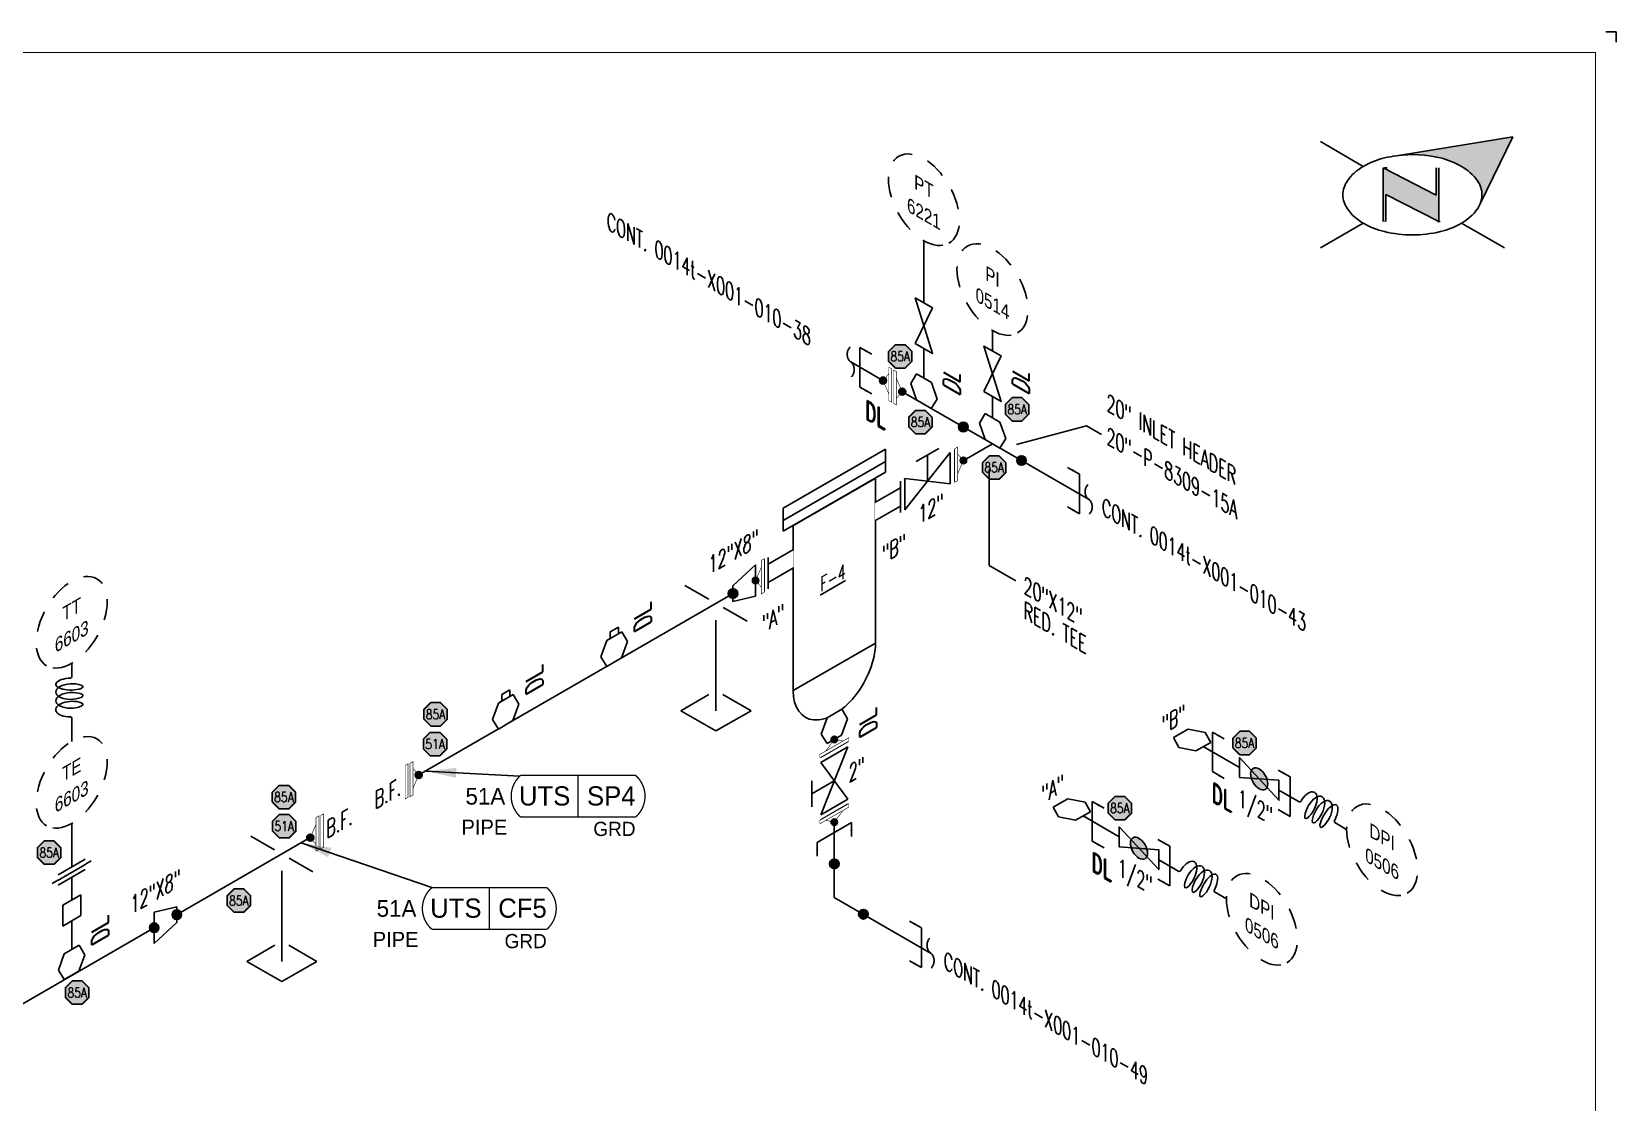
# Model space of a CAD drawing. Header units: inches. Extents: x 0 to 17.2, y 0 to 11.2.
# Drawn here: x 7.77 to 17.25, y 4.84 to 11.25 of the extents above; entities that cross this region are included whole.
import ezdxf
from ezdxf.enums import TextEntityAlignment as Align

# ---------------------------------------------------------------- set-up
doc = ezdxf.new("R2010")
doc.units = ezdxf.units.IN
doc.header["$MEASUREMENT"] = 0
doc.linetypes.add('HIDDEN2', pattern=[0.1875, 0.125, -0.0625])
for name, color, linetype in [('3', 1, 'Continuous'), ('BORDER', 3, 'Continuous'), ('COMP', 1, 'Continuous'), ('Continuation', 7, 'Continuous'), ('DL', 20, 'Continuous'), ('EQUIP', 131, 'Continuous'), ('FITTINGS', 4, 'Continuous'), ('PART_PCML', 7, 'Continuous'), ('PART_SelectedCML_UT', 132, 'Continuous'), ('PIPE-ANNO', 150, 'HIDDEN2'), ('TEXT', 7, 'Continuous'), ('UNAS.PIPE', 251, 'Continuous'), ('WELD POINTS', 41, 'Continuous'), ('Welds', 7, 'Continuous')]:
    doc.layers.add(name, color=color, linetype=linetype)
doc.layers.add('PIPE', color=7, linetype='Continuous', lineweight=30)
doc.styles.add('CMLPAS', font='')
doc.styles.add('ISO30', font='simplex.shx', dxfattribs={"width": 0.85, "oblique": 30, "height": 0.075})
doc.styles.add('ISO330', font='romand.shx', dxfattribs={"width": 0.85, "height": 0.05})
doc.styles.add('PART_Standard', font='romans', dxfattribs={"width": 0.8, "height": 0.09})
doc.styles.add('Richmond', font='arial.ttf')
doc.styles.add('SIMPLEX', font='ROMANS')
doc.styles.get("Standard").update_dxf_attribs({"font": 'arial.ttf'})
doc.styles.get('CMLPAS').set_extended_font_data('Cordia New')
doc.dimstyles.new('Richmond', dxfattribs={"dimtxt": 0.18, "dimasz": 0.18, "dimexe": 0.18, "dimexo": 0.0625, "dimgap": 0.09, "dimtad": 0, "dimtih": 1, "dimtoh": 1, "dimdec": 4, "dimzin": 0, "dimdsep": 46, "dimtxsty": 'Richmond', "dimcen": 0.09, "dimadec": 0, "dimazin": 0, "dimtfac": 1, "dimtdec": 4, "dimtofl": 0, "dimtmove": 0, "dimatfit": 3, "dimfxl": 1, "dimtolj": 1, "dimtzin": 0, "dimarcsym": 0})
doc.dimstyles.get("Standard").update_dxf_attribs({"dimtxt": 0.18, "dimasz": 0.18, "dimexe": 0.18, "dimexo": 0.0625, "dimgap": 0.09, "dimtad": 0, "dimtih": 1, "dimtoh": 1, "dimdec": 4, "dimzin": 0, "dimdsep": 46, "dimtxsty": 'Standard', "dimcen": 0.09, "dimadec": 0, "dimazin": 0, "dimtfac": 1, "dimtdec": 4, "dimtofl": 0, "dimtmove": 0, "dimatfit": 3, "dimfxl": 1, "dimtolj": 1, "dimtzin": 0, "dimarcsym": 0})

# ---------------------------------------------------------------- blocks, each defined once
blk = doc.blocks.new('north2')
at = {"layer": 'BORDER'}
for points in [[(-0.706, -0.7673, -0.156851), (-0.679, -0.8512, -0.095667), (-0.6893, -0.9048), (-0.4945, -0.5044), (-1.1905, -0.6173, -0.092194), (-0.9281, -0.6306, -0.072341), (-0.8009, -0.6813, -0.106617)], [(-0.9381, -1.0109), (-0.9364, -1.0092), (-0.9364, -0.6907), (-0.9524, -0.6907), (-0.9524, -0.8533), (-1.2701, -0.6907), (-1.2701, -0.7067), (-1.2701, -1.0118), (-1.254, -1.0118), (-1.254, -0.8492)]]:
    blk.add_hatch(color=7, dxfattribs=at).paths.add_polyline_path(points)
at = {"layer": 'BORDER', "color": 7}
for p, q in [((-1.3895, -0.6813), (-1.6462, -0.5331)), ((-0.4945, -0.5044), (-1.1905, -0.6173)), ((-0.4945, -0.5044), (-0.6893, -0.9048)), ((-1.2701, -0.6907), (-1.2701, -1.0118)), ((-0.9524, -0.8533), (-1.2701, -0.6907)), ((-1.2701, -0.7067), (-1.2701, -0.6907)), ((-1.262, -0.6907), (-1.246, -0.6907)), ((-0.9524, -0.6907), (-0.9524, -0.8533)), ((-0.9364, -0.6907), (-0.9364, -1.0118)), ((-0.9364, -1.0118), (-1.254, -0.8492)), ((-1.254, -0.8492), (-1.254, -1.0118)), ((-1.3895, -1.0211), (-1.6462, -1.1694)), ((-1.2603, -1.0109), (-1.262, -1.0092)), ((-0.9283, -1.0118), (-0.9444, -1.0118)), ((-0.8009, -1.0211), (-0.5441, -1.1694))]:
    blk.add_line(p, q, dxfattribs=at)
for centre, radius, start, end in [((-1.1517, -1.0932), 0.4756, 103.44948, 120), ((-1.0952, -1.3294), 0.7185, 97.62035, 103.44948), ((-1.0952, -1.3294), 0.7185, 76.55052, 97.62035), ((-1.0387, -1.0932), 0.4756, 60, 76.55052), ((-1.2376, -0.9443), 0.3037, 120, 144.34287), ((-0.9527, -0.9443), 0.3037, 35.65713, 60), ((-1.3674, -0.8512), 0.144, 144.34287, 180), ((-1.3674, -0.8512), 0.144, 180, 215.65713), ((-0.823, -0.8512), 0.144, 360, 35.65713), ((-0.823, -0.8512), 0.144, 337.57958, 360), ((-1.2376, -0.7582), 0.3037, 215.65713, 240), ((-0.9527, -0.7582), 0.3037, 300, 324.34287), ((-0.823, -0.8512), 0.144, 324.34287, 337.55468), ((-1.1517, -0.6093), 0.4756, 240, 256.55052), ((-1.0387, -0.6093), 0.4756, 283.44948, 300), ((-1.0952, -0.373), 0.7185, 256.55052, 270), ((-1.0952, -0.373), 0.7185, 270, 283.44948)]:
    blk.add_arc(centre, radius, start, end, dxfattribs=at)
blk = doc.blocks.new('A$C6804a2e5')
blk.add_blockref('north2', (0, 0))
blk = doc.blocks.new('A$C860dd1f6')
at = {"layer": 'PIPE'}
blk.add_blockref('A$C6804a2e5', (0, 0), dxfattribs=at)
blk = doc.blocks.new('Border')
at = {"layer": 'BORDER', "const_width": 0.005}
blk.add_lwpolyline([(0.25, 0.25), (17.25, 0.25), (17.25, 11.25), (0.25, 11.25)], close=True, dxfattribs=at)
blk = doc.blocks.new('AM9A04')
at = {"linetype": 'Continuous', "const_width": 0.01}
blk.add_lwpolyline([(0, -0.289), (0, 0.289), (-0.05, 0.318), (-0.05, -0.26)], close=True, dxfattribs=at)
at = {"const_width": 0.01}
blk.add_lwpolyline([(-0.05, -0.144), (-0.15, 0.087), (-0.05, 0.202)], dxfattribs=at)
blk = doc.blocks.new('A09')
at = {"layer": 'Welds'}
h = blk.add_hatch(color=256, dxfattribs=at)
h.dxf.hatch_style = 1
h.paths.add_polyline_path([(-0.03, 0, 1), (0.03, 0, 1)])
blk.add_circle((0, 0), 0.03, dxfattribs=at)
blk = doc.blocks.new('1_BREAK-PIPE_PIPE_00')
at = {"color": 0, "linetype": 'ByBlock', "lineweight": -2}
for centre, major_axis in [((-0.03, 0.092), (0, -0.101)), ((0.03, -0.092), (0, 0.101))]:
    blk.add_ellipse(centre, major_axis=major_axis, ratio=0.711978, start_param=0.427466, end_param=3.141593, dxfattribs=at)
blk = doc.blocks.new('1_Tilde_00')
at = {"layer": 'PIPE-ANNO', "xscale": -0.5000000000000001, "yscale": 0.5, "zscale": 0.5}
blk.add_blockref('1_BREAK-PIPE_PIPE_00', (0, 0), dxfattribs=at)
blk = doc.blocks.new('1_Cont_330')
at = {"layer": 'Continuation', "style": 'PART_Standard', "oblique": 330, "width": 0.8}
blk.add_attdef('CONT.', (0, 0), '', height=0.09, rotation=330, dxfattribs=at)
blk = doc.blocks.new('1_Text_330')
at = {"layer": 'TEXT', "style": 'PART_Standard', "oblique": 330, "width": 0.8}
blk.add_attdef('3/4"', (0, 0), '', height=0.09, rotation=330, dxfattribs=at)
blk = doc.blocks.new('FILTER_30')
for p, q in [((-0.3062, 0.455), (0.3062, 0.8086)), ((0.3062, 0.8086), (0.3062, 0.6715)), ((-0.3062, 0.3815), (0.3062, 0.7351)), ((-0.3062, 0.3179), (0.3062, 0.6715)), ((0.246, 0.6367), (0.246, -0.3526)), ((-0.3062, 0.455), (-0.3062, 0.3179)), ((-0.246, -0.6367), (-0.246, 0.3526)), ((0.246, -0.3526), (-0.246, -0.6367))]:
    blk.add_line(p, q)
at = {"extrusion": (0, 0, -1)}
blk.add_ellipse((0, -0.4947), major_axis=(0.174, 0.3013), ratio=0.57735, start_param=0.785398, end_param=3.926991, dxfattribs=at)
at = {"layer": 'PIPE-ANNO', "style": 'ISO30', "oblique": 30, "width": 0.85}
blk.add_attdef('ASSET_ID', (-0.1974, -0.1132), '', height=0.075, rotation=30, dxfattribs=at)
blk = doc.blocks.new('2_NOZZLE_FLANGE_EQUIPMENT_30')
blk.add_wipeout([(-0.1757, -0.0465), (-0.1757, -0.1564), (-0.0234, -0.0685), (-0.0234, -0.1073), (0, -0.0937), (0, 0.0937), (-0.0234, 0.0802), (-0.0234, 0.0414)])
at = {"color": 0, "linetype": 'ByBlock', "lineweight": -2}
for p, q in [((-0.0234, 0.0414), (-0.1757, -0.0465)), ((-0.0234, -0.1073), (-0.0234, 0.0802)), ((0, -0.0937), (0, 0.0937)), ((-0.0234, -0.0685), (-0.1757, -0.1564))]:
    blk.add_line(p, q, dxfattribs=at)
blk = doc.blocks.new('3_VALVE_FLANGE_GATE_30')
at = {"color": 0, "linetype": 'ByBlock', "lineweight": -2}
blk.add_wipeout([(-0.1624, -0.1875), (-0.1353, -0.1719), (0, 0), (0.1353, -0.0156), (0.1624, 0), (0.1624, 0.1875), (0.1353, 0.1719), (0, 0), (-0.1353, 0.0156), (-0.1624, 0)], dxfattribs=at)
for p, q in [((0.0677, 0.1953), (-0.0677, 0.1172)), ((0.1353, 0.1719), (-0.1353, -0.1719)), ((0, 0), (0, 0.1563)), ((0.1353, 0.1719), (0.1353, -0.0156)), ((0.1624, 0.1875), (0.1624, 0)), ((-0.1624, 0), (-0.1624, -0.1875)), ((-0.1353, 0.0156), (-0.1353, -0.1719)), ((0.1353, -0.0156), (-0.1353, 0.0156))]:
    blk.add_line(p, q, dxfattribs=at)
blk = doc.blocks.new('*U81')
blk.add_wipeout([(0.052, -0.03), (0.0173, -0.07), (0.0173, -0.1101), (0, -0.1001), (0, 0.1001), (0.0173, 0.0901), (0.0173, 0.05)]).dxf.layer = 'COMP'
at = {"layer": '3', "xscale": 0.65, "yscale": 0.65, "zscale": 0.65}
blk.add_blockref('A09', (0.052, -0.03), dxfattribs=at)
at = {"layer": 'COMP', "xscale": 0.3466300616258731, "yscale": 0.3466300616258731, "zscale": 0.3466300616258731, "rotation": 180}
blk.add_blockref('AM9A04', (0, 0), dxfattribs=at)
blk = doc.blocks.new('1_Text_30')
at = {"layer": 'TEXT', "style": 'PART_Standard', "oblique": 30, "width": 0.8}
blk.add_attdef('TEXT', (0, 0), '', height=0.09, rotation=30, dxfattribs=at)
blk = doc.blocks.new('2_REDUCER_THREAD_CONCENTRIC_30')
at = {"color": 0, "linetype": 'ByBlock', "lineweight": -2}
blk.add_wipeout([(0.0677, 0.0859), (-0.0677, 0.0547), (-0.0677, -0.1328), (0.0677, -0.0078)], dxfattribs=at)
for p, q in [((0.0677, 0.0859), (-0.0677, 0.0547)), ((-0.0677, -0.1328), (-0.0677, 0.0547)), ((0.0677, -0.0078), (0.0677, 0.0859)), ((0.0677, -0.0078), (-0.0677, -0.1328))]:
    blk.add_line(p, q, dxfattribs=at)
blk = doc.blocks.new('2_WELD_SINGLE_00')
at = {"linetype": 'ByBlock', "lineweight": -2}
h = blk.add_hatch(color=0, dxfattribs=at)
edge = h.paths.add_edge_path()
edge.add_arc((0, 0), 0.0286, 0, 360)
at = {"color": 0, "linetype": 'ByBlock', "lineweight": -2}
blk.add_circle((0, 0), 0.0286, dxfattribs=at)
blk = doc.blocks.new('4_SUPPORT_I-BEAM_30')
at = {"color": 0, "linetype": 'ByBlock', "lineweight": -2}
for p, q in [((-0.0435, 0.0251), (-0.1857, 0.1072)), ((0.1857, -0.1072), (0.0435, -0.0251))]:
    blk.add_line(p, q, dxfattribs=at)
blk = doc.blocks.new('4_SUPPORT_PLATE_00')
at = {"color": 0, "linetype": 'ByBlock', "lineweight": -2}
for p, q in [((0, -0.1), (0, -0.6425)), ((-0.2097, -0.6425), (-0.042, -0.5457)), ((0.0407, -0.5449), (0.2097, -0.6425)), ((-0.2097, -0.6425), (0, -0.7636)), ((0, -0.7636), (0.2097, -0.6425))]:
    blk.add_line(p, q, dxfattribs=at)
blk = doc.blocks.new('2_PLUG_PIPE_30')
at = {"color": 0, "linetype": 'ByBlock', "lineweight": -2}
blk.add_wipeout([(0, 0.0231), (0, -0.0231), (0.0551, -0.0133), (0.0551, 0.0037), (0.0903, 0.0241), (0.0903, 0.0802), (0.0551, 0.0599), (0.0551, 0.0769)], dxfattribs=at)
for p, q in [((0.0551, 0.0769), (0, 0.0231)), ((0, 0.0231), (0, -0.0231)), ((0.0903, 0.0802), (0.0551, 0.0599)), ((0.0551, 0.0769), (0.0551, -0.0133)), ((0.0551, 0.0037), (0.0903, 0.0241)), ((0.0903, 0.0241), (0.0903, 0.0802)), ((0, -0.0231), (0.0551, -0.0133))]:
    blk.add_line(p, q, dxfattribs=at)
blk = doc.blocks.new('*U90')
blk.add_wipeout([(-0.0436, 0.0252), (-0.079, 0.1231), (-0.0454, 0.1812), (0.0436, 0.1298), (0.079, 0.0319), (0.0436, -0.0252)])
at = {"layer": 'FITTINGS', "linetype": 'Continuous'}
for p, q in [((-0.079, 0.1231), (-0.0454, 0.1812)), ((-0.0436, 0.0252), (-0.079, 0.1231)), ((0.0436, 0.1298), (-0.0454, 0.1812)), ((0.079, 0.0319), (0.0436, 0.1298)), ((0.0436, -0.0252), (-0.0436, 0.0252)), ((0.079, 0.0319), (0.0436, -0.0252))]:
    blk.add_line(p, q, dxfattribs=at)
blk = doc.blocks.new('DL_Vert_330')
at = {"layer": 'DL', "style": 'ISO30', "oblique": 330, "width": 0.85}
blk.add_text('DL', height=0.1, rotation=90, dxfattribs=at).set_placement((0, 0))
blk = doc.blocks.new('2_COUPLING_THREAD_PIPE_30')
at = {"color": 0, "linetype": 'ByBlock', "lineweight": -2}
blk.add_wipeout([(-0.0541, 0.0313), (-0.0541, -0.0937), (0.0541, -0.0313), (0.0541, 0.0937)], dxfattribs=at)
for p, q in [((0.0541, 0.0937), (-0.0541, 0.0313)), ((-0.0541, 0.0313), (-0.0541, -0.0937)), ((0.0541, -0.0313), (0.0541, 0.0937)), ((-0.0541, -0.0937), (0.0541, -0.0313))]:
    blk.add_line(p, q, dxfattribs=at)
blk = doc.blocks.new('2_UNION_THREAD_30')
at = {"color": 0, "linetype": 'ByBlock', "lineweight": -2}
blk.add_wipeout([(-0.0271, -0.1094), (0.0271, -0.0781), (0.0271, 0.1094), (-0.0271, 0.0781)], dxfattribs=at)
for p, q in [((0, 0.1345), (0, -0.1345)), ((0.0271, 0.1094), (0.0271, -0.0781)), ((-0.0271, 0.0781), (-0.0271, -0.1094))]:
    blk.add_line(p, q, dxfattribs=at)
blk = doc.blocks.new('1_ID-BUBBLE_INSTRUMENT_30')
at = {"color": 0, "linetype": 'ByBlock', "lineweight": -2}
blk.add_ellipse((0, 0), major_axis=(-0.1502, -0.2601), ratio=0.57735, dxfattribs=at)
at = {"color": 0, "linetype": 'ByBlock', "lineweight": -2, "oblique": 30}
for tag, p in [('INST.TYPE', (-0.0187, 0.067)), ('NUM', (-0.0187, -0.0943))]:
    blk.add_attdef(tag, text='', height=0.075, rotation=30, dxfattribs=at).set_placement(p, align=Align.MIDDLE_CENTER)
blk = doc.blocks.new('3-Loop')
at = {"layer": 'PIPE', "ltscale": 0.5}
for points in [[(-0.4677, 0), (-0.3865, 0)], [(-0.1397, 0), (0, 0)]]:
    blk.add_lwpolyline(points, dxfattribs=at)
for centre, major_axis, ratio, start_param, end_param in [((-0.3432, -0.0009), (0.0023, -0.0946), 0.379153, 4.759988, 8.496899), ((-0.2982, -0.0017), (-0.0037, 0.0937), 0.498281, 0.882377, 5.362584), ((-0.2457, -0.0017), (-0.0037, 0.0937), 0.498281, 0.882377, 5.362568), ((-0.193, -0.0017), (-0.0037, 0.0937), 0.498281, 0.882377, 4.632135)]:
    blk.add_ellipse(centre, major_axis=major_axis, ratio=ratio, start_param=start_param, end_param=end_param, dxfattribs=at)
at = {"layer": 'PIPE'}
for points in [[(-0.3791, -0.0064), (-0.3793, 0), (-0.3865, 0), (-0.3865, 0)], [(-0.3159, 0.0565), (-0.3266, 0.0807), (-0.3367, 0.0564), (-0.3367, 0.0564)], [(-0.2633, 0.0565), (-0.2741, 0.0807), (-0.2841, 0.0564), (-0.2841, 0.0564)], [(-0.2107, 0.0565), (-0.2214, 0.0807), (-0.2314, 0.0564), (-0.2314, 0.0564)], [(-0.1397, 0), (-0.1462, 0), (-0.1461, -0.0074), (-0.1461, -0.0074)]]:
    blk.add_open_spline(points, degree=3, dxfattribs=at)
blk = doc.blocks.new('1_Cont_30')
at = {"layer": 'Continuation', "style": 'PART_Standard', "oblique": 30, "width": 0.8}
blk.add_attdef('CONT', (0, 0), '', height=0.09, rotation=30, dxfattribs=at)
blk = doc.blocks.new('*U102')
blk.add_wipeout([(-0.0439, 0.0247), (-0.1462, 0.0051), (-0.179, -0.0534), (-0.0894, -0.1037), (0.0129, -0.0842), (0.0439, -0.0247)])
at = {"layer": 'FITTINGS', "linetype": 'Continuous'}
for p, q in [((-0.1462, 0.0051), (-0.179, -0.0534)), ((-0.0439, 0.0247), (-0.1462, 0.0051)), ((0.0439, -0.0247), (-0.0439, 0.0247)), ((-0.0894, -0.1037), (-0.179, -0.0534)), ((0.0129, -0.0842), (-0.0894, -0.1037)), ((0.0129, -0.0842), (0.0439, -0.0247))]:
    blk.add_line(p, q, dxfattribs=at)
blk = doc.blocks.new('*U95')
blk.add_wipeout([(0.0515, -0.1067), (-0.0515, -0.1661), (0, 0), (-0.0515, 0.1067), (0.0515, 0.1661), (0, 0)]).dxf.layer = 'FITTINGS'
at = {"layer": 'FITTINGS'}
blk.add_lwpolyline([(0.0515, -0.1067), (-0.0515, 0.1067), (0.0515, 0.1661), (-0.0515, -0.1661)], close=True, dxfattribs=at)
blk = doc.blocks.new('1_ID-BUBBLE_INSTRUMENT_330')
at = {"color": 0, "linetype": 'ByBlock', "lineweight": -2, "extrusion": (0, 0, -1)}
blk.add_ellipse((0, 0), major_axis=(0.1502, -0.2601), ratio=0.57735, dxfattribs=at)
at = {"color": 0, "linetype": 'ByBlock', "lineweight": -2, "oblique": 330}
for tag, p in [('INST.TYPE', (0.0187, 0.067)), ('NUM', (0.0187, -0.0943))]:
    blk.add_attdef(tag, text='', height=0.075, rotation=330, dxfattribs=at).set_placement(p, align=Align.MIDDLE_CENTER)
blk = doc.blocks.new('DL_330')
at = {"layer": 'DL', "style": 'ISO330', "oblique": 330, "width": 0.85}
blk.add_text('DL', height=0.1, rotation=330, dxfattribs=at).set_placement((0, 0))
blk = doc.blocks.new('*U105')
at = {"layer": 'WELD POINTS'}
for p, rotation in [((-0.1741, 0.1003), 330.0506278220547), ((0.1739, -0.1005), 59.96776953334248)]:
    blk.add_blockref('2_WELD_SINGLE_00', p, dxfattribs=dict(at, rotation=rotation))
blk = doc.blocks.new('*U117')
blk.add_wipeout([(0.0433, 0.0257), (0.0775, 0.124), (0.0433, 0.1817), (-0.0451, 0.1293), (-0.0793, 0.0309), (-0.0433, -0.0257)])
at = {"layer": 'FITTINGS', "linetype": 'Continuous'}
for p, q in [((-0.0793, 0.0309), (-0.0451, 0.1293)), ((-0.0451, 0.1293), (0.0433, 0.1817)), ((0.0775, 0.124), (0.0433, 0.1817)), ((0.0433, 0.0257), (0.0775, 0.124)), ((-0.0793, 0.0309), (-0.0433, -0.0257)), ((-0.0433, -0.0257), (0.0433, 0.0257))]:
    blk.add_line(p, q, dxfattribs=at)
blk = doc.blocks.new('*U118')
blk.add_wipeout([(-0.0515, -0.1067), (0.0515, -0.1661), (0, 0), (0.0515, 0.1067), (-0.0515, 0.1661), (0, 0)]).dxf.layer = 'FITTINGS'
at = {"layer": 'FITTINGS'}
blk.add_lwpolyline([(-0.0515, -0.1067), (0.0515, 0.1067), (-0.0515, 0.1661), (0.0515, -0.1661)], close=True, dxfattribs=at)
blk = doc.blocks.new('DL_Vert_30')
at = {"layer": 'DL', "style": 'ISO30', "oblique": 30, "width": 0.85}
blk.add_text('DL', height=0.1, rotation=90, dxfattribs=at).set_placement((0, 0))
blk = doc.blocks.new('PART_PCML')
blk.add_hatch(color=0).paths.add_polyline_path([(-0.0699, -0.029), (-0.029, -0.0699), (0.029, -0.0699), (0.0699, -0.029), (0.0699, 0.029), (0.029, 0.0699), (-0.029, 0.0699), (-0.0699, 0.029)])
at = {"color": 7, "const_width": 0.009}
blk.add_lwpolyline([(-0.0699, 0.029), (-0.029, 0.0699), (0.029, 0.0699), (0.0699, 0.029), (0.0699, -0.029), (0.029, -0.0699), (-0.029, -0.0699), (-0.0699, -0.029), (-0.0699, 0.029), (-0.029, 0.0699)], dxfattribs=at)
at = {"color": 18, "true_color": 0x000000}
blk.add_lwpolyline([(-0.029, 0.0699), (-0.0699, 0.029), (-0.0699, -0.029), (-0.029, -0.0699), (0.029, -0.0699), (0.0699, -0.029), (0.0699, 0.029), (0.029, 0.0699)], close=True, dxfattribs=at)
at = {"color": 7, "true_color": 0xffffff, "style": 'SIMPLEX', "width": 0.8, "flags": 1}
for tag, p in [('CIRCUIT', (-0.0939, 0.0889)), ('DM', (-0.0527, -0.1332)), ('TYPE', (-0.0749, -0.2043))]:
    blk.add_attdef(tag, p, '', height=0.0586, dxfattribs=at)
at = {"color": 7, "true_color": 0xffffff, "style": 'SIMPLEX', "width": 0.8}
blk.add_attdef('DMDISP', text='', height=0.0586, dxfattribs=at).set_placement((0, 0), align=Align.MIDDLE_CENTER)
blk = doc.blocks.new('CMLPAS')
at = {"const_width": 0.008}
blk.add_lwpolyline([(0.0625, 0.125, 0.454441), (0.0625, -0.125), (0.75, -0.125, 0.454441), (0.75, 0.125)], format="xyb", close=True, dxfattribs=at)
blk.add_lwpolyline([(0.4063, -0.125), (0.4063, 0.125)], dxfattribs=at)
at = {"style": 'CMLPAS', "flags": 1}
for tag, p in [('STATE', (0.75, 0.6229)), ('DL', (0.75, 0.4817)), ('CIRCUIT', (0.75, 0.3405)), ('SUBSINTERVAL(MONTHS)', (-0.0251, -0.3355)), ('OLD_ID', (0.75, -0.3366)), ('OLD_NDE', (0.75, -0.4778)), ('OLD_ENTY', (0.7411, -0.6357)), ('SIZE', (0.7473, -0.7611)), ('SPEC', (0.7473, -0.9022)), ('JUSTIFY', (0.7473, -1.0434)), ('COMMENTS', (0.7473, -1.1846)), ('OLD_ASSET', (0.75, -1.3262)), ('SCHED', (0.7371, -1.4689)), ('NOM_THICK', (0.7521, -1.6102)), ('CORR_ALLOW', (0.763, -1.7453)), ('TML_STATUS', (0.7723, -1.8777)), ('FLOW_ORDER', (0.7785, -2.1301))]:
    blk.add_attdef(tag, text='', height=0.1, dxfattribs=at).set_placement(p, align=Align.MIDDLE_RIGHT)
at = {"style": 'CMLPAS'}
for tag, height, p in [('CHILD', 0.25, (0.75, 0.269)), ('###', 0.115, (0.75, 0.002)), ('ACCESS', 0.085, (0.75, -0.1954))]:
    blk.add_attdef(tag, text='', height=height, dxfattribs=at).set_placement(p, align=Align.MIDDLE_RIGHT)
at = {"color": 152, "style": 'CMLPAS'}
for tag, height, p in [('SPECIAL', 0.085, (0.4055, 0.1897)), ('DM-TYPE', 0.1, (-0.03, 0)), ('COMP', 0.09, (-0.0174, -0.185))]:
    blk.add_attdef(tag, text='', height=height, dxfattribs=at).set_placement(p, align=Align.MIDDLE_RIGHT)
at = {"style": 'CMLPAS'}
blk.add_attdef('NDE', text='', height=0.115, dxfattribs=at).set_placement((0.206, 0.002), align=Align.MIDDLE_CENTER)
blk = doc.blocks.new('*U89')
at = {"color": 20, "linetype": 'ByBlock', "ltscale": 0.7}
blk.add_line((-0.0541, 0.1498), (-0.0541, -0.0873), dxfattribs=at)
for points in [[(-0.1257, 0.191), (-0.0541, 0.1498)], [(-0.1257, -0.0459), (-0.0541, -0.0873)]]:
    blk.add_leader(points, dimstyle='Richmond', override={"dimasz": 0.04, "dimgap": 0.09, "dimtad": 0}, dxfattribs=at)
blk = doc.blocks.new('*U103')
at = {"color": 20, "linetype": 'ByBlock', "ltscale": 0.7}
blk.add_line((0.0541, -0.1498), (0.0541, 0.0873), dxfattribs=at)
for points in [[(0.1257, 0.0459), (0.0541, 0.0873)], [(0.1257, -0.1911), (0.0541, -0.1498)]]:
    blk.add_leader(points, dimstyle='Richmond', override={"dimasz": 0.04, "dimgap": 0.09, "dimtad": 0}, dxfattribs=at)
blk = doc.blocks.new('*U112')
at = {"color": 20, "linetype": 'ByBlock', "ltscale": 0.7}
blk.add_line((0.1026, 0.1218), (-0.1026, 0.0032), dxfattribs=at)
for points in [[(0.1026, 0.2043), (0.1026, 0.1218)], [(-0.1026, 0.0859), (-0.1026, 0.0032)]]:
    blk.add_leader(points, dimstyle='Richmond', override={"dimasz": 0.04, "dimgap": 0.09, "dimtad": 0}, dxfattribs=at)

msp = doc.modelspace()

# ---------------------------------------------------------------- linework, layer by layer
for p, q in [((17.1875, 11.25), (17.25, 11.25)), ((17.25, 11.25), (17.25, 11.1875))]:
    msp.add_line(p, q)
at = {"layer": 'COMP', "linetype": 'Continuous', "const_width": 0.00347}
for points in [[(10.0188, 6.8682), (10.0188, 6.6681), (10.0015, 6.6581), (10.0015, 6.8582)], [(9.4965, 6.3594), (9.4965, 6.5595), (9.5138, 6.5695), (9.5138, 6.3694)]]:
    msp.add_lwpolyline(points, close=True, dxfattribs=at)
at = {"layer": 'PIPE'}
for p, q in [((13.1059, 9.0203), (13.1059, 9.999)), ((13.5162, 8.7838), (13.5162, 9.4616)), ((13.6901, 8.6832), (12.9178, 9.1289)), ((13.5162, 8.7838), (10.0824, 6.8013)), ((12.5698, 7.0923), (12.5698, 6.5793)), ((9.433, 6.4263), (4.1501, 3.3763))]:
    msp.add_line(p, q, dxfattribs=at)
at = {"layer": 'UNAS.PIPE'}
for p, q in [((12.9178, 9.1289), (12.6679, 9.2732)), ((14.092, 8.4513), (13.6901, 8.6832)), ((12.5698, 6.0683), (12.5698, 6.2692)), ((13.1457, 5.7359), (12.5698, 6.0683))]:
    msp.add_line(p, q, dxfattribs=at)
for points in [[(13.6606, 8.7799), (14.0784, 8.8919), (14.1685, 8.8398)], [(13.4964, 8.6296), (13.4964, 8.0557), (13.6557, 7.9638)]]:
    msp.add_lwpolyline(points, dxfattribs=at)

# ---------------------------------------------------------------- block references
at = {"rotation": 180}
msp.add_blockref('1_Tilde_00', (12.6679, 9.2732), dxfattribs=at)
for name, p in [('DL_Vert_30', (13.7369, 9.07)), ('1_Tilde_00', (14.092, 8.4513)), ('1_Tilde_00', (13.1457, 5.7359))]:
    msp.add_blockref(name, p)
at = {"layer": 'BORDER'}
for name, p in [('Border', (-0.125, -0.125)), ('A$C860dd1f6', (17.125, 11.125))]:
    msp.add_blockref(name, p, dxfattribs=at)
at = {"layer": 'COMP', "xscale": -0.3466300616258731, "yscale": 0.3466300616258731, "zscale": 0.3466300616258731}
msp.add_blockref('AM9A04', (10.0304, 6.7713), dxfattribs=at)
at = {"layer": 'COMP', "xscale": -0.3466300616258731, "yscale": 0.3466300616258731, "zscale": 0.3466300616258731, "rotation": 180}
msp.add_blockref('AM9A04', (9.485, 6.4564), dxfattribs=at)
at = {"layer": 'Continuation'}
for name, p, values in [('1_Cont_330', (11.208, 10.0709), {'CONT.': 'CONT. 0014t-X001-010-38'}), ('1_Cont_330', (14.1717, 8.3598), {'CONT.': 'CONT. 0014t-X001-010-43'}), ('1_Cont_30', (12.8564, 8.0637), {'CONT': '"B"'}), ('1_Cont_30', (12.1368, 7.6482), {'CONT': '"A"'}), ('1_Cont_30', (14.5294, 7.0426), {'CONT': '"B"'}), ('1_Cont_30', (13.8098, 6.6271), {'CONT': '"A"'}), ('1_Cont_330', (13.2253, 5.6444), {'CONT.': 'CONT. 0014t-X001-010-49'})]:
    msp.add_blockref(name, p, dxfattribs=at).add_auto_attribs(values)
at = {"layer": 'DL', "rotation": 180}
msp.add_blockref('*U89', (12.6679, 9.2732), dxfattribs=at)
at = {"layer": 'DL'}
for p in [(14.092, 8.4513), (13.1457, 5.7359)]:
    msp.add_blockref('*U89', p, dxfattribs=at)
at = {"layer": 'FITTINGS'}
for name, p in [('4_SUPPORT_PLATE_00', (11.8615, 7.8285)), ('4_SUPPORT_I-BEAM_30', (9.2634, 6.3285)), ('4_SUPPORT_PLATE_00', (9.2634, 6.3285))]:
    msp.add_blockref(name, p, dxfattribs=at)
at = {"layer": 'PART_PCML', "color": 13}
for p in [(10.1833, 7.1644), (9.2759, 6.6688), (9.006, 6.0496)]:
    msp.add_blockref('PART_PCML', p, dxfattribs=at).add_auto_attribs({'DMDISP': '85A'})
at = {"layer": 'PART_PCML', "color": 96}
for p in [(10.18, 6.9864), (9.2776, 6.4948)]:
    msp.add_blockref('PART_PCML', p, dxfattribs=at).add_auto_attribs({'DMDISP': '51A'})
at = {"layer": 'PART_SelectedCML_UT'}
for p, values in [((10.6301, 6.6741), {'###': 'SP4', 'NDE': 'UTS', 'DM-TYPE': '51A', 'COMP': 'PIPE', 'ACCESS': 'GRD'}), ((10.0986, 6.0025), {'###': 'CF5', 'NDE': 'UTS', 'DM-TYPE': '51A', 'COMP': 'PIPE', 'ACCESS': 'GRD'})]:
    msp.add_blockref('CMLPAS', p, dxfattribs=at).add_auto_attribs(values)
at = {"layer": 'PIPE', "ltscale": 0.5, "rotation": 269.9999999999999}
msp.add_blockref('3-Loop', (8.0056, 7.0024), dxfattribs=at)
at = {"layer": 'PIPE-ANNO'}
for name, p, values in [('1_ID-BUBBLE_INSTRUMENT_330', (13.1059, 10.2442), {'INST.TYPE': 'PT', 'NUM': '6221'}), ('1_ID-BUBBLE_INSTRUMENT_30', (8.0056, 7.7154), {'INST.TYPE': 'TT', 'NUM': '6603'}), ('1_ID-BUBBLE_INSTRUMENT_30', (8.0056, 6.7572), {'INST.TYPE': 'TE', 'NUM': '6603'}), ('1_ID-BUBBLE_INSTRUMENT_330', (15.8483, 6.3535), {'INST.TYPE': 'DPI', 'NUM': '0506'}), ('1_ID-BUBBLE_INSTRUMENT_330', (15.1287, 5.938), {'INST.TYPE': 'DPI', 'NUM': '0506'})]:
    msp.add_blockref(name, p, dxfattribs=at).add_auto_attribs(values)
at = {"layer": 'TEXT'}
for name, p, values in [('1_Text_330', (14.1994, 8.9835), {'3/4"': '20" INLET HEADER'}), ('1_Text_330', (14.1994, 8.7835), {'3/4"': '20"-P-8309-15A'}), ('1_Text_330', (13.7028, 7.8907), {'3/4"': '20"X12"'}), ('1_Text_330', (13.7028, 7.7407), {'3/4"': 'RED. TEE'}), ('1_Text_30', (9.8199, 6.5954), {'TEXT': 'B.F.'}), ('1_Text_30', (9.53, 6.42), {'TEXT': 'B.F.'})]:
    msp.add_blockref(name, p, dxfattribs=at).add_auto_attribs(values)
at = {"layer": 'UNAS.PIPE', "xscale": -1}
for p, rotation in [((12.5698, 6.2692), 180), ((12.7437, 5.9679), 329.9999999999999)]:
    msp.add_blockref('2_WELD_SINGLE_00', p, dxfattribs=dict(at, rotation=rotation))
at = {"layer": 'Welds', "xscale": 0.7, "yscale": 0.7, "zscale": 0.7, "rotation": 180}
msp.add_blockref('A09', (10.0824, 6.8013), dxfattribs=at)
at = {"layer": 'Welds', "xscale": 0.7, "yscale": 0.7, "zscale": 0.7}
msp.add_blockref('A09', (9.433, 6.4263), dxfattribs=at)

# ---------------------------------------------------------------- leaders
at = {"layer": 'PART_SelectedCML_UT'}
for points in [[(10.1266, 6.8241), (10.6868, 6.7938)], [(9.3798, 6.3956), (10.1611, 6.1275)]]:
    msp.add_leader(points, dimstyle='Standard', dxfattribs=at)

# ---------------------------------------------------------------- next in the draw order: block references
at = {"layer": 'FITTINGS'}
for name, p in [('*U118', (13.1059, 9.4905)), ('*U118', (13.5162, 9.2023)), ('2_REDUCER_THREAD_CONCENTRIC_30', (8.5669, 5.9263))]:
    msp.add_blockref(name, p, dxfattribs=at)
at = {"layer": 'FITTINGS', "xscale": -1, "yscale": -1}
msp.add_blockref('2_REDUCER_THREAD_CONCENTRIC_30', (12.031, 7.9263), dxfattribs=at)
at = {"layer": 'FITTINGS', "yscale": -1}
for name, p, rotation in [('2_PLUG_PIPE_30', (11.2532, 7.5686), 119.9999999999999), ('2_PLUG_PIPE_30', (10.6036, 7.1936), 119.9999999999999), ('3_VALVE_FLANGE_GATE_30', (12.5698, 6.7668), 299.9999999999999)]:
    msp.add_blockref(name, p, dxfattribs=dict(at, rotation=rotation))
at = {"layer": 'PIPE', "xscale": -1}
for name, p in [('*U102', (14.6439, 7.0499)), ('*U102', (13.9243, 6.6344)), ('*U90', (8.0047, 5.6017))]:
    msp.add_blockref(name, p, dxfattribs=at)

# ---------------------------------------------------------------- next in the draw order: wipeouts: each hides what was drawn before it
for points, layer in [([(12.9413, 9.0156), (12.9413, 9.0557), (12.9759, 9.0957), (12.9413, 9.1757), (12.9413, 9.2158), (12.8956, 9.2421), (12.8956, 9.2021), (12.8609, 9.1621), (12.8956, 9.082), (12.8956, 9.042)], 'COMP'), ([(12.3237, 8.2954), (12.3237, 7.306), (12.8158, 7.5901), (12.8158, 8.5795)], 'EQUIP')]:
    msp.add_wipeout(points).dxf.layer = layer

# ---------------------------------------------------------------- next in the draw order: hatches: boundary and pattern name
at = {"layer": 'UNAS.PIPE'}
h = msp.add_hatch(color=256, dxfattribs=at)
h.dxf.hatch_style = 1
h.paths.add_polyline_path([(12.8819, 9.1621, 1), (12.8399, 9.1621, 1)])

# ---------------------------------------------------------------- next in the draw order: linework, layer by layer
at = {"layer": 'PIPE'}
for p, q in [((14.7782, 6.9713), (14.9947, 6.8463)), ((14.0586, 6.5559), (14.2751, 6.4309)), ((8.0056, 5.7572), (8.0056, 6.512)), ((12.5698, 6.2692), (12.5698, 6.5192))]:
    msp.add_line(p, q, dxfattribs=at)
at = {"layer": 'UNAS.PIPE', "const_width": 0.003}
msp.add_lwpolyline([(12.8956, 9.082), (12.8609, 9.1621), (12.8956, 9.2021)], dxfattribs=at)
at = {"layer": 'UNAS.PIPE', "linetype": 'Continuous', "const_width": 0.003}
msp.add_lwpolyline([(12.9129, 9.2321), (12.8956, 9.2421), (12.8956, 9.042), (12.9129, 9.032)], close=True, dxfattribs=at)
at = {"layer": 'UNAS.PIPE'}
msp.add_circle((12.8609, 9.1621), 0.021, dxfattribs=at)

# ---------------------------------------------------------------- next in the draw order: block references
for name, p in [('DL_330', (12.7539, 8.9344)), ('DL_Vert_330', (12.8223, 7.0708)), ('DL_Vert_330', (8.2265, 5.8274))]:
    msp.add_blockref(name, p)
at = {"layer": 'COMP', "xscale": 0.3466300616258731, "yscale": 0.3466300616258731, "zscale": 0.3466300616258731, "rotation": 180}
msp.add_blockref('AM9A04', (12.9239, 9.1257), dxfattribs=at)
at = {"layer": 'DL', "rotation": 180}
msp.add_blockref('*U112', (12.5698, 6.5192), dxfattribs=at)
at = {"layer": 'EQUIP'}
msp.add_blockref('FILTER_30', (12.5698, 7.9428), dxfattribs=at).add_auto_attribs({'ASSET_ID': '   %%UF-4'})
at = {"layer": 'PART_PCML', "color": 13}
msp.add_blockref('PART_PCML', (8.0382, 5.4988), dxfattribs=at).add_auto_attribs({'DMDISP': '85A'})
at = {"layer": 'PIPE', "xscale": -1}
for p in [(11.2522, 7.4767), (10.6027, 7.1017)]:
    msp.add_blockref('*U90', p, dxfattribs=at)
at = {"layer": 'PIPE-ANNO'}
msp.add_blockref('1_ID-BUBBLE_INSTRUMENT_330', (13.5162, 9.7068), dxfattribs=at).add_auto_attribs({'INST.TYPE': 'PI', 'NUM': '0514'})
at = {"layer": 'TEXT'}
for p, values in [((12.6556, 6.7547), {'TEXT': '2"'}), ((8.3586, 5.966), {'TEXT': '12"X8"'})]:
    msp.add_blockref('1_Text_30', p, dxfattribs=at).add_auto_attribs(values)
at = {"layer": 'WELD POINTS'}
for p in [(11.9633, 7.8872), (8.6345, 5.9654), (8.4992, 5.8872)]:
    msp.add_blockref('2_WELD_SINGLE_00', p, dxfattribs=at)
at = {"layer": 'Welds', "xscale": 0.7, "yscale": 0.7, "zscale": 0.7, "rotation": 180}
msp.add_blockref('A09', (12.9759, 9.0957), dxfattribs=at)

# ---------------------------------------------------------------- next in the draw order: block references
for p in [(11.4741, 7.7024), (10.8245, 7.3274)]:
    msp.add_blockref('DL_Vert_330', p)
at = {"layer": 'COMP', "ltscale": 0.65, "rotation": 300.0000000000002}
msp.add_blockref('*U81', (12.5698, 6.5793), dxfattribs=at)
at = {"layer": 'FITTINGS'}
msp.add_blockref('2_NOZZLE_FLANGE_EQUIPMENT_30', (12.9889, 8.4793), dxfattribs=at)
at = {"layer": 'FITTINGS', "xscale": -1, "yscale": -1}
msp.add_blockref('2_NOZZLE_FLANGE_EQUIPMENT_30', (12.1506, 7.9954), dxfattribs=at)
at = {"layer": 'FITTINGS', "rotation": 240}
for p in [(15.1128, 6.7781), (14.3932, 6.3627)]:
    msp.add_blockref('*U95', p, dxfattribs=at)
at = {"layer": 'FITTINGS', "xscale": -1, "rotation": 299.9999999999999}
msp.add_blockref('2_COUPLING_THREAD_PIPE_30', (8.0056, 5.991), dxfattribs=at)
at = {"layer": 'PIPE', "xscale": -1}
for name, p in [('*U117', (13.1059, 9.0203)), ('*U90', (12.5698, 7.0143))]:
    msp.add_blockref(name, p, dxfattribs=at)

# ---------------------------------------------------------------- next in the draw order: hatches: boundary and pattern name
at = {"layer": 'FITTINGS'}
h = msp.add_hatch(color=256, dxfattribs=at)
h.dxf.hatch_style = 1
edge = h.paths.add_edge_path()
edge.add_ellipse((15.1128, 6.7781), major_axis=(0.0363, -0.0629), ratio=0.57735, start_angle=0, end_angle=360)
h = msp.add_hatch(color=256, dxfattribs=at)
h.dxf.hatch_style = 1
edge = h.paths.add_edge_path()
edge.add_ellipse((14.3932, 6.3627), major_axis=(0.0363, -0.0629), ratio=0.57735, start_angle=0, end_angle=360)

# ---------------------------------------------------------------- next in the draw order: linework, layer by layer
for centre in [(15.1128, 6.7781), (14.3932, 6.3627)]:
    msp.add_ellipse(centre, major_axis=(0.0363, -0.0629), ratio=0.57735, dxfattribs=at)

# ---------------------------------------------------------------- next in the draw order: block references
for name, p in [('DL_Vert_30', (13.3227, 9.064)), ('DL_330', (14.8279, 6.6454)), ('DL_330', (14.1083, 6.23))]:
    msp.add_blockref(name, p)
at = {"layer": 'COMP', "ltscale": 0.65, "xscale": -1}
msp.add_blockref('*U81', (12.1506, 7.9954), dxfattribs=at)
at = {"layer": 'COMP', "ltscale": 0.65, "rotation": 120.0000000000002}
msp.add_blockref('*U81', (12.5698, 6.9543), dxfattribs=at)
at = {"layer": 'DL'}
for name, p in [('*U103', (14.7782, 6.9713)), ('*U89', (15.3518, 6.6401)), ('*U103', (14.0586, 6.5559)), ('*U89', (14.6322, 6.2247))]:
    msp.add_blockref(name, p, dxfattribs=at)
at = {"layer": 'FITTINGS'}
msp.add_blockref('3_VALVE_FLANGE_GATE_30', (13.1278, 8.5596), dxfattribs=at)
at = {"layer": 'FITTINGS', "xscale": -1, "rotation": 299.9999999999999}
msp.add_blockref('2_UNION_THREAD_30', (8.0056, 6.2198), dxfattribs=at)
at = {"layer": 'PART_PCML', "color": 13}
for p in [(12.9643, 9.3069), (13.085, 8.9134), (15.0253, 6.9927), (14.2791, 6.6026)]:
    msp.add_blockref('PART_PCML', p, dxfattribs=at).add_auto_attribs({'DMDISP': '85A'})
at = {"layer": 'PIPE', "ltscale": 0.5, "rotation": 149.9999999999999}
for p in [(15.2309, 6.7099), (14.5113, 6.2945)]:
    msp.add_blockref('3-Loop', p, dxfattribs=at)
at = {"layer": 'TEXT'}
for p in [(14.9858, 6.6191), (14.2662, 6.2037)]:
    msp.add_blockref('1_Text_330', p, dxfattribs=at).add_auto_attribs({'3/4"': '1/2"'})

# ---------------------------------------------------------------- next in the draw order: block references
at = {"layer": 'COMP', "ltscale": 0.65, "xscale": -1, "rotation": 180}
msp.add_blockref('*U81', (13.2902, 8.6533), dxfattribs=at)
at = {"layer": 'FITTINGS'}
msp.add_blockref('4_SUPPORT_I-BEAM_30', (11.8615, 7.8285), dxfattribs=at)
at = {"layer": 'PART_PCML', "color": 13}
msp.add_blockref('PART_PCML', (7.8704, 6.3367), dxfattribs=at).add_auto_attribs({'DMDISP': '85A'})
at = {"layer": 'TEXT'}
for p, values in [((13.0736, 8.3008), {'TEXT': '12"'}), ((11.8179, 7.9997), {'TEXT': '12"X8"'})]:
    msp.add_blockref('1_Text_30', p, dxfattribs=at).add_auto_attribs(values)

# ---------------------------------------------------------------- next in the draw order: block references
at = {"layer": 'WELD POINTS'}
msp.add_blockref('*U105', (13.5162, 8.7838), dxfattribs=at)

# ---------------------------------------------------------------- next in the draw order: block references
at = {"layer": 'PIPE', "xscale": -1}
msp.add_blockref('*U117', (13.5162, 8.7838), dxfattribs=at)

# ---------------------------------------------------------------- next in the draw order: block references
at = {"layer": 'PART_PCML', "color": 13}
for p in [(13.6635, 8.9898), (13.5266, 8.6413)]:
    msp.add_blockref('PART_PCML', p, dxfattribs=at).add_auto_attribs({'DMDISP': '85A'})

doc.saveas('drawing.dxf')
